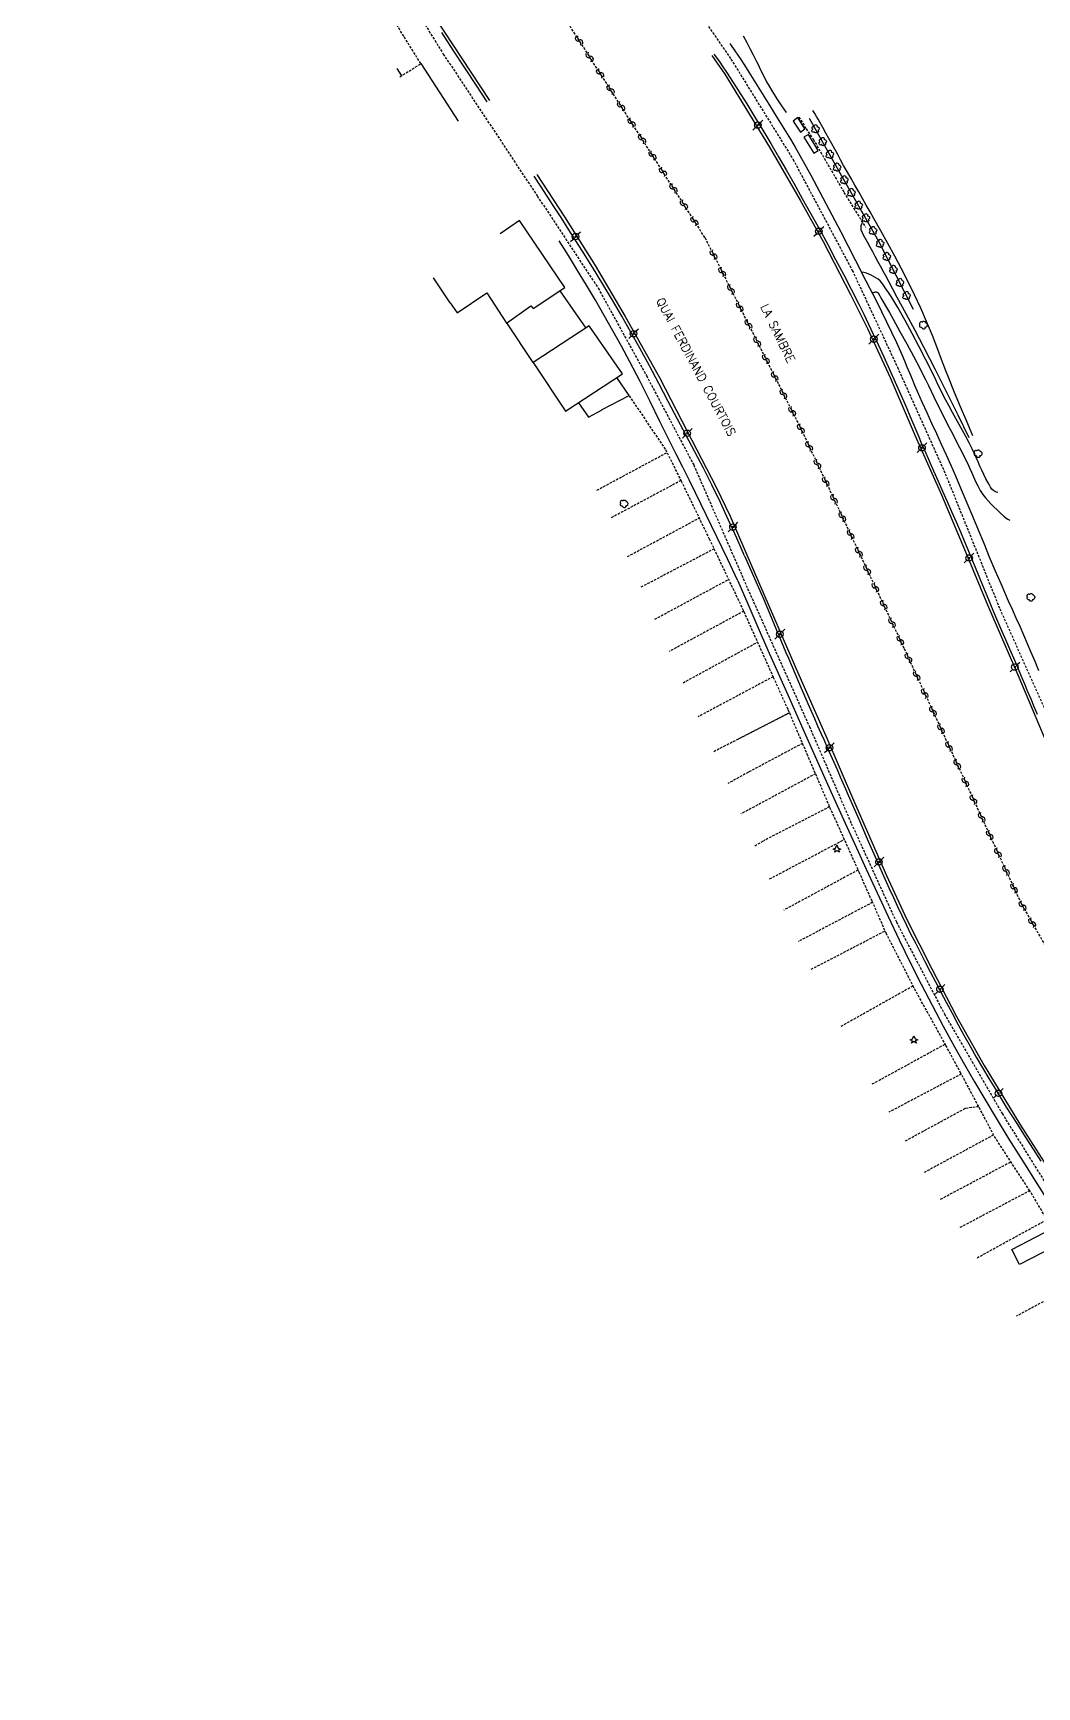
# Model space of a CAD drawing. Header units: millimetres. Extents: x 184000 to 185000, y 128098 to 129000.
# Drawn here: x 184338.9 to 184545, y 128198.4 to 128538 of the extents above; entities that cross this region are included whole.
import ezdxf
from ezdxf.enums import TextEntityAlignment as Align

# ---------------------------------------------------------------- set-up
doc = ezdxf.new("R2010")
doc.units = ezdxf.units.MM
doc.linetypes.add('DASHED', pattern=[0.75, 0.5, -0.25])
doc.layers.get('0').update_dxf_attribs({"linetype": 'CONTINUOUS'})
for name, color, linetype in [('W0001', 6, 'DASHED'), ('W0008', 7, 'CONTINUOUS'), ('W0051', 7, 'CONTINUOUS'), ('W0101', 7, 'CONTINUOUS'), ('W0104', 1, 'CONTINUOUS'), ('W0105', 7, 'CONTINUOUS'), ('W0112', 1, 'DASHED'), ('W0211', 2, 'CONTINUOUS'), ('W0214', 2, 'CONTINUOUS'), ('W0300', 7, 'CONTINUOUS'), ('W0302', 3, 'CONTINUOUS'), ('W0303', 7, 'CONTINUOUS'), ('W0473', 7, 'CONTINUOUS'), ('W0500', 5, 'DASHED'), ('W0511', 5, 'CONTINUOUS'), ('W0515', 5, 'CONTINUOUS'), ('W0985', 4, 'CONTINUOUS'), ('W0989', 7, 'CONTINUOUS'), ('W1102', 7, 'CONTINUOUS')]:
    doc.layers.add(name, color=color, linetype=linetype)
doc.styles.get("Standard").update_dxf_attribs({"font": 'romans.shx', "width": 0.85})

# ---------------------------------------------------------------- blocks, each defined once
blk = doc.blocks.new('T473')
for p, q in [((-0.166667, 0.166667), (0.166667, -0.166667)), ((-0.166667, -0.166667), (0.166667, 0.166667)), ((0.500001, 0.500001), (1.000002, 1.000002)), ((-1.000002, -1.000002), (-0.500001, -0.500001))]:
    blk.add_line(p, q)
blk.add_ellipse((0, 0), major_axis=(0.471405, 0.471405), ratio=1, start_param=5.4977871438, end_param=11.780972451)
blk = doc.blocks.new('T300')
for p, q in [((-0.8, 0.51), (-0.86, 0.34)), ((-0.86, 0.34), (-0.86, 0.17)), ((-0.86, 0.17), (-0.74, 0.06)), ((-0.69, 0.63), (-0.8, 0.51)), ((-0.8, -0.06), (-0.74, 0.06)), ((-0.74, 0.06), (-0.69, 0.11)), ((-0.57, 0.69), (-0.69, 0.63)), ((-0.46, 0.69), (-0.57, 0.69)), ((-0.29, 0.63), (-0.46, 0.69)), ((-0.29, 0.63), (-0.17, 0.74)), ((-0.23, 0.57), (-0.29, 0.63)), ((-0.17, 0.74), (-0.06, 0.8)), ((-0.06, 0.8), (0.06, 0.8)), ((0.06, 0.8), (0.23, 0.74)), ((0.23, 0.74), (0.34, 0.63)), ((0.34, 0.63), (0.4, 0.51)), ((0.46, 0.46), (0.34, 0.46)), ((0.4, 0.51), (0.4, 0.46)), ((0.57, 0.4), (0.46, 0.46)), ((0.57, 0.4), (0.69, 0.29)), ((0.69, 0.29), (0.74, 0.17)), ((0.74, 0.06), (0.69, -0.17)), ((0.74, 0.17), (0.74, 0.06)), ((-0.8, -0.17), (-0.8, -0.06)), ((-0.8, -0.23), (-0.8, -0.17)), ((-0.74, -0.34), (-0.8, -0.23)), ((-0.69, -0.4), (-0.74, -0.34)), ((-0.51, -0.46), (-0.69, -0.4)), ((-0.4, -0.46), (-0.51, -0.46)), ((-0.4, -0.46), (-0.34, -0.46)), ((-0.34, -0.46), (-0.34, -0.4)), ((-0.34, -0.51), (-0.34, -0.46)), ((-0.29, -0.63), (-0.34, -0.51)), ((-0.17, -0.74), (-0.29, -0.63)), ((-0.06, -0.8), (-0.17, -0.74)), ((0.06, -0.8), (-0.06, -0.8)), ((0.17, -0.74), (0.06, -0.8)), ((0.23, -0.69), (0.17, -0.74)), ((0.29, -0.46), (0.23, -0.46)), ((0.29, -0.63), (0.23, -0.69)), ((0.46, -0.4), (0.29, -0.46)), ((0.34, -0.51), (0.29, -0.63)), ((0.34, -0.51), (0.34, -0.46)), ((0.57, -0.34), (0.46, -0.4)), ((0.63, -0.29), (0.57, -0.34)), ((0.69, -0.17), (0.63, -0.29))]:
    blk.add_line(p, q)
blk = doc.blocks.new('T303')
for p, q in [((-0.77, 0), (-0.28, 0.21)), ((-0.28, -0.21), (-0.77, 0)), ((-0.28, 0.21), (0, 0.83)), ((0, 0.83), (0.28, 0.21)), ((0.28, 0.21), (0.83, 0)), ((0.83, 0), (0.28, -0.21)), ((-0.49, -0.63), (-0.28, -0.21)), ((0, -0.35), (-0.49, -0.63)), ((0.56, -0.63), (0, -0.35)), ((0.28, -0.21), (0.56, -0.63))]:
    blk.add_line(p, q)
blk = doc.blocks.new('t302o')
for p, q in [((-0.8, 0.51), (-0.86, 0.34)), ((-0.86, 0.34), (-0.86, 0.17)), ((-0.86, 0.17), (-0.74, 0.06)), ((-0.69, 0.63), (-0.8, 0.51)), ((-0.8, -0.06), (-0.74, 0.06)), ((-0.74, 0.06), (-0.69, 0.11)), ((-0.57, 0.69), (-0.69, 0.63)), ((-0.46, 0.69), (-0.57, 0.69)), ((-0.29, 0.63), (-0.46, 0.69)), ((-0.29, 0.63), (-0.17, 0.74)), ((-0.23, 0.57), (-0.29, 0.63)), ((-0.17, 0.74), (-0.06, 0.8)), ((-0.06, 0.8), (0.06, 0.8)), ((0.06, 0.8), (0.23, 0.74)), ((0.23, 0.74), (0.34, 0.63)), ((0.34, 0.63), (0.4, 0.51)), ((0.46, 0.46), (0.34, 0.46)), ((0.4, 0.51), (0.4, 0.46)), ((0.57, 0.4), (0.46, 0.46)), ((0.57, 0.4), (0.69, 0.29)), ((0.69, 0.29), (0.74, 0.17)), ((0.74, 0.06), (0.69, -0.17)), ((0.74, 0.17), (0.74, 0.06)), ((-0.8, -0.17), (-0.8, -0.06)), ((-0.8, -0.23), (-0.8, -0.17)), ((-0.74, -0.34), (-0.8, -0.23)), ((-0.69, -0.4), (-0.74, -0.34)), ((-0.51, -0.46), (-0.69, -0.4)), ((-0.4, -0.46), (-0.51, -0.46)), ((-0.4, -0.46), (-0.34, -0.46)), ((-0.34, -0.46), (-0.34, -0.4)), ((-0.34, -0.51), (-0.34, -0.46)), ((-0.29, -0.63), (-0.34, -0.51)), ((-0.17, -0.74), (-0.29, -0.63)), ((-0.06, -0.8), (-0.17, -0.74)), ((0.06, -0.8), (-0.06, -0.8)), ((0.17, -0.74), (0.06, -0.8)), ((0.23, -0.69), (0.17, -0.74)), ((0.29, -0.46), (0.23, -0.46)), ((0.29, -0.63), (0.23, -0.69)), ((0.46, -0.4), (0.29, -0.46)), ((0.34, -0.51), (0.29, -0.63)), ((0.34, -0.51), (0.34, -0.46)), ((0.57, -0.34), (0.46, -0.4)), ((0.63, -0.29), (0.57, -0.34)), ((0.69, -0.17), (0.63, -0.29))]:
    blk.add_line(p, q)
blk = doc.blocks.new('t500o')
at = {"color": 0, "linetype": 'Continuous'}
for centre, start, end in [((-0.5, 0.625), 216.8699, 323.1301), ((0.5, -0.125), 36.8699, 143.1301), ((0.5, -0.625), 36.8699, 143.1301), ((-0.5, 0.125), 216.8699, 323.1301)]:
    blk.add_arc(centre, 0.625, start, end, dxfattribs=at)

msp = doc.modelspace()

# ---------------------------------------------------------------- linework, layer by layer
at = {"layer": 'W0001'}
for points in [[(184338.91, 128671), (184345.08, 128662.24), (184356.01, 128643.34), (184368.56, 128622.07), (184384.69, 128596.16), (184398.19, 128573.44), (184412.27, 128551.15), (184423.11, 128533.67), (184442.41, 128504.52), (184454.91, 128485.59), (184464.81, 128467.64), (184474.51, 128449.32), (184485.58, 128423.93), (184498.27, 128395.57), (184506.87, 128375.69), (184516.12, 128355.45), (184525.97, 128336.57), (184537.83, 128316.12), (184550.67, 128295.49)], [(184393.82, 128671), (184396.09, 128667.17), (184407.86, 128646.95), (184433.43, 128605.88), (184446.77, 128585.05), (184462.27, 128561.6), (184482.17, 128532.62), (184494.89, 128512.07), (184507.08, 128489.23), (184516.34, 128469.37), (184526.16, 128447.5), (184537.34, 128419.77), (184547.16, 128397.84), (184557.29, 128374.1), (184567.23, 128354.39), (184579.18, 128335.57), (184593.92, 128312.31), (184605.68, 128293.83), (184619.41, 128272.63), (184638.44, 128244.9), (184663.04, 128210.86), (184672.51, 128198.39)]]:
    msp.add_lwpolyline(points, dxfattribs=at)
at = {"layer": 'W0008'}
for points in [[(184432.15, 128523.83), (184429.93, 128527.21), (184427.54, 128530.83), (184425.16, 128534.46), (184422.78, 128538.09)], [(184481.96, 128535.86), (184483.12, 128534.13), (184484.03, 128532.74), (184484.94, 128531.35), (184485.84, 128529.94), (184487.22, 128527.75), (184488.59, 128525.55), (184489.94, 128523.34), (184491.3, 128521.13), (184492.32, 128519.49), (184493.35, 128517.85), (184494.36, 128516.2), (184495.34, 128514.53), (184498.55, 128508.78), (184501.65, 128502.97), (184504.69, 128497.13), (184507.71, 128491.28), (184509.86, 128487.1), (184512.01, 128482.91), (184514.11, 128478.69), (184516.13, 128474.44), (184516.7, 128473.2), (184517.24, 128471.95), (184517.77, 128470.7), (184518.3, 128469.44), (184518.82, 128468.18), (184519.34, 128466.92), (184519.87, 128465.67), (184520.41, 128464.42), (184521.37, 128462.24), (184522.35, 128460.06), (184523.34, 128457.9), (184524.33, 128455.73), (184525.32, 128453.56), (184526.31, 128451.39), (184527.28, 128449.22), (184528.24, 128447.04), (184529.43, 128444.28), (184530.59, 128441.52), (184531.75, 128438.76), (184532.89, 128435.99), (184534.04, 128433.22), (184535.19, 128430.45), (184536.35, 128427.69), (184537.53, 128424.94), (184538.29, 128423.17), (184539.07, 128421.42), (184539.86, 128419.67), (184540.65, 128417.91), (184541.43, 128416.16), (184542.21, 128414.41), (184542.98, 128412.65), (184543.74, 128410.88), (184544.52, 128409), (184545.29, 128407.12)], [(184478.66, 128533.62), (184479.71, 128532.17), (184480.49, 128531.06), (184481.26, 128529.94), (184482.01, 128528.81), (184483.74, 128526.14), (184485.42, 128523.44), (184487.08, 128520.73), (184488.72, 128518.01), (184490.33, 128515.31), (184491.91, 128512.59), (184493.48, 128509.87), (184495.04, 128507.14), (184496.81, 128504), (184498.57, 128500.86), (184500.31, 128497.71), (184502.02, 128494.55), (184503.65, 128491.51), (184505.26, 128488.46), (184506.85, 128485.39), (184508.41, 128482.32), (184509.42, 128480.26), (184510.41, 128478.19), (184511.39, 128476.12), (184512.36, 128474.04), (184513.54, 128471.47), (184514.72, 128468.89), (184515.88, 128466.31), (184517.02, 128463.72), (184517.65, 128462.29), (184518.27, 128460.85), (184518.88, 128459.41), (184519.48, 128457.97), (184520.09, 128456.53), (184520.7, 128455.09), (184521.31, 128453.66), (184521.93, 128452.22), (184522.84, 128450.14), (184523.76, 128448.05), (184524.68, 128445.97), (184525.61, 128443.89), (184526.53, 128441.81), (184527.45, 128439.73), (184528.37, 128437.64), (184529.27, 128435.55), (184530.03, 128433.74), (184530.79, 128431.92), (184531.54, 128430.1), (184532.28, 128428.27), (184533.03, 128426.45), (184533.77, 128424.63), (184534.52, 128422.81), (184535.28, 128420.99), (184536.08, 128419.1), (184536.89, 128417.21), (184537.71, 128415.33), (184538.52, 128413.44), (184539.34, 128411.56), (184540.16, 128409.67), (184540.97, 128407.79), (184541.77, 128405.9), (184542.42, 128404.35), (184543.07, 128402.8), (184543.71, 128401.24), (184544.35, 128399.69), (184544.99, 128398.13)], [(184484.96, 128430.6), (184483.35, 128434.28), (184481.69, 128437.94), (184479.99, 128441.58), (184478.24, 128445.2), (184476.53, 128448.6), (184474.77, 128451.98), (184472.98, 128455.33), (184471.2, 128458.7), (184469.28, 128462.34), (184467.37, 128465.99), (184465.44, 128469.62), (184463.47, 128473.24), (184461.62, 128476.56), (184459.74, 128479.87), (184457.83, 128483.16), (184455.89, 128486.43), (184453.75, 128489.92), (184451.57, 128493.38), (184449.37, 128496.83), (184447.17, 128500.28), (184445.82, 128502.39), (184444.46, 128504.5), (184443.09, 128506.6), (184441.79, 128508.6)], [(184483.57, 128425.49), (184481.44, 128430.02), (184479.28, 128434.54), (184477.1, 128439.06), (184474.91, 128443.56), (184473.59, 128446.21), (184472.27, 128448.85), (184470.94, 128451.49), (184469.61, 128454.13), (184467.58, 128458.22), (184465.56, 128462.31), (184463.52, 128466.4), (184461.42, 128470.45), (184459.7, 128473.65), (184457.94, 128476.82), (184456.15, 128479.98), (184454.33, 128483.12), (184452.52, 128486.19), (184450.69, 128489.24), (184448.82, 128492.27), (184446.92, 128495.29)], [(184484.96, 128430.6), (184486.26, 128427.67), (184487.55, 128424.74), (184488.82, 128421.8), (184490.08, 128418.86), (184490.57, 128417.71), (184491.06, 128416.55), (184491.54, 128415.4), (184492.02, 128414.24), (184492.5, 128413.08), (184492.98, 128411.93), (184493.46, 128410.77), (184493.95, 128409.62), (184495.27, 128406.52), (184496.6, 128403.43), (184497.93, 128400.34), (184499.28, 128397.25), (184499.94, 128395.75), (184500.6, 128394.25), (184501.27, 128392.75), (184501.94, 128391.25), (184502.61, 128389.76), (184503.27, 128388.26), (184503.94, 128386.76), (184504.6, 128385.26), (184505.15, 128384.02), (184505.69, 128382.77), (184506.23, 128381.52), (184506.78, 128380.28), (184507.32, 128379.03), (184507.86, 128377.78), (184508.4, 128376.54), (184508.95, 128375.29), (184510.36, 128372.04), (184511.78, 128368.8), (184513.21, 128365.56), (184514.66, 128362.33), (184515.5, 128360.48), (184516.36, 128358.63), (184517.23, 128356.8), (184518.11, 128354.96), (184519.05, 128353.05), (184520.02, 128351.14), (184520.99, 128349.24), (184521.97, 128347.34), (184523.05, 128345.24), (184524.14, 128343.15), (184525.23, 128341.06), (184526.33, 128338.97), (184527.55, 128336.7), (184528.76, 128334.44), (184530, 128332.18), (184531.25, 128329.93), (184532.52, 128327.71), (184533.81, 128325.49), (184535.12, 128323.29), (184536.44, 128321.09), (184537.55, 128319.27), (184538.68, 128317.46), (184539.82, 128315.65), (184540.96, 128313.85), (184542.56, 128311.33), (184544.17, 128308.82), (184545.78, 128306.31)], [(184483.57, 128425.49), (184485.63, 128420.75), (184487.69, 128416.01), (184489.76, 128411.27), (184491.84, 128406.54), (184494.36, 128400.84), (184496.89, 128395.14), (184499.43, 128389.46), (184501.98, 128383.77), (184503.96, 128379.39), (184505.94, 128375.02), (184507.94, 128370.65), (184509.95, 128366.28), (184512.18, 128361.45), (184514.42, 128356.61), (184516.69, 128351.79), (184519.03, 128347), (184521.21, 128342.67), (184523.45, 128338.36), (184525.73, 128334.08), (184528.05, 128329.82), (184530.09, 128326.2), (184532.17, 128322.61), (184534.28, 128319.04), (184536.41, 128315.49), (184539.22, 128310.89), (184542.05, 128306.31), (184544.93, 128301.75), (184547.84, 128297.22)]]:
    msp.add_lwpolyline(points, dxfattribs=at)
at = {"layer": 'W0051'}
for points in [[(184536.94, 128443.61), (184536.94, 128443.61), (184536.68, 128443.68), (184536.39, 128443.81), (184536.12, 128443.98), (184535.75, 128444.33), (184535.46, 128444.74), (184535.21, 128445.17), (184534.97, 128445.6), (184534.5, 128446.44), (184534.07, 128447.31), (184533.67, 128448.19), (184533.28, 128449.07), (184532.9, 128449.95), (184532.51, 128450.84), (184532.11, 128451.72), (184531.69, 128452.58), (184531.04, 128453.85), (184530.37, 128455.11), (184529.68, 128456.36), (184528.99, 128457.6), (184528.3, 128458.85), (184527.61, 128460.09), (184526.93, 128461.35), (184526.26, 128462.61), (184525.74, 128463.63), (184525.23, 128464.67), (184524.72, 128465.7), (184524.22, 128466.74), (184523.71, 128467.78), (184523.21, 128468.81), (184522.7, 128469.84), (184522.17, 128470.87), (184520.77, 128473.57), (184519.36, 128476.27), (184517.91, 128478.94), (184516.41, 128481.59), (184515.79, 128482.63), (184515.16, 128483.65), (184514.5, 128484.67), (184513.83, 128485.67), (184513.59, 128486.03), (184513.34, 128486.4), (184513.08, 128486.75), (184512.77, 128487.07), (184512.36, 128487.43), (184511.91, 128487.74), (184511.44, 128488.01), (184510.96, 128488.26), (184510.47, 128488.47), (184509.96, 128488.65), (184509.45, 128488.8), (184508.93, 128488.91)], [(184511.19, 128484.54), (184511.24, 128484.6), (184511.31, 128484.65), (184511.37, 128484.7), (184511.45, 128484.73), (184511.56, 128484.77), (184511.69, 128484.8), (184511.81, 128484.81), (184511.93, 128484.81), (184512.05, 128484.79), (184512.16, 128484.75), (184512.26, 128484.7), (184512.36, 128484.64)], [(184512.36, 128484.64), (184513.14, 128483.29), (184513.91, 128481.94), (184514.68, 128480.59), (184515.44, 128479.23), (184516.85, 128476.69), (184518.25, 128474.15), (184519.64, 128471.6), (184520.99, 128469.03), (184521.58, 128467.88), (184522.15, 128466.73), (184522.72, 128465.58), (184523.28, 128464.42), (184523.83, 128463.27), (184524.39, 128462.11), (184524.96, 128460.96), (184525.53, 128459.8), (184526.11, 128458.65), (184526.7, 128457.49), (184527.3, 128456.34), (184527.89, 128455.19), (184528.48, 128454.04), (184529.08, 128452.89), (184529.67, 128451.73), (184530.25, 128450.58), (184530.7, 128449.65), (184531.12, 128448.72), (184531.54, 128447.78), (184531.95, 128446.84), (184532.39, 128445.9), (184532.85, 128444.98), (184533.35, 128444.08), (184533.9, 128443.2), (184534.4, 128442.53), (184534.95, 128441.91), (184535.53, 128441.31), (184536.11, 128440.72), (184536.79, 128440.05), (184537.5, 128439.4), (184538.21, 128438.77), (184538.95, 128438.16)], [(184539.48, 128437.88), (184538.95, 128438.16)]]:
    msp.add_lwpolyline(points, dxfattribs=at)
at = {"layer": 'W0101'}
for points in [[(184432.03, 128484.61), (184436.08, 128478.39), (184441.11, 128481.96), (184441.53, 128481.44), (184448.07, 128485.7), (184438.77, 128499.48), (184434.8, 128496.73), (184434.8, 128496.73)], [(184424.55, 128482.58), (184425.95, 128480.56), (184432.03, 128484.61)]]:
    msp.add_lwpolyline(points, dxfattribs=at)
at = {"layer": 'W0104'}
for points in [[(184447.04, 128485.04), (184452.36, 128477.37)], [(184441.55, 128470.31), (184436.17, 128478.45)], [(184450.9, 128462.07), (184452.94, 128459.11), (184455.71, 128460.63), (184455.71, 128460.66), (184461.26, 128463.53), (184458.76, 128467.24)]]:
    msp.add_lwpolyline(points, dxfattribs=at)
msp.add_lwpolyline([(184459.87, 128467.97), (184453.09, 128477.84), (184441.55, 128470.31), (184448.23, 128460.31)], close=True, dxfattribs=at)
at = {"layer": 'W0105'}
msp.add_lwpolyline([(184413.58, 128530.7), (184414.52, 128529.18)], dxfattribs=at)
for points in [[(184494.91, 128519.91), (184496.44, 128517.6), (184497.34, 128518.28), (184495.89, 128520.61)], [(184497.15, 128516.57), (184499.17, 128513.29), (184500.09, 128513.85), (184498.07, 128517.14)]]:
    msp.add_lwpolyline(points, close=True, dxfattribs=at)
at = {"layer": 'W0112'}
for points in [[(184414.2, 128528.98), (184418.52, 128531.7), (184417.32, 128533.58), (184415.76, 128536.11), (184415.02, 128537.32), (184413.17, 128540.28)], [(184496.09, 128520.73), (184496.09, 128520.73), (184497.61, 128518.33), (184499.07, 128516.17), (184505.36, 128505.25), (184509.78, 128498.12)], [(184468.74, 128452.51), (184461.33, 128463.5)], [(184454.64, 128444.11), (184469.07, 128451.86)], [(184484.76, 128419.39), (184477.78, 128434.04), (184472.04, 128445.9), (184468.74, 128452.51)], [(184471.93, 128446.1), (184457.46, 128438.37)], [(184460.91, 128430.48), (184475.66, 128438.41)], [(184478.72, 128432.07), (184463.66, 128424.17)], [(184466.52, 128417.61), (184481.7, 128425.8)], [(184484.81, 128419.28), (184469.46, 128410.98)], [(184533.02, 128317.55), (184529.37, 128324.37), (184526.28, 128330.12), (184519.69, 128342.01), (184514.08, 128353.04), (184511.14, 128359.74), (184508.56, 128365.51), (184502.42, 128379.12), (184497.96, 128389.56), (184493.9, 128399.07), (184490.9, 128405.67), (184484.76, 128419.39)], [(184472.34, 128404.56), (184487.65, 128412.93)], [(184490.84, 128405.81), (184475.45, 128397.6)], [(184478.64, 128390.47), (184494.02, 128398.34)], [(184494.18, 128398.41), (184483.52, 128392.91)], [(184496.87, 128392.13), (184485.74, 128386.2)], [(184485.74, 128386.2), (184481.54, 128383.87)], [(184499.53, 128385.89), (184486.27, 128378.73)], [(184502.42, 128379.13), (184488.91, 128372.14)], [(184486.27, 128378.73), (184484.22, 128377.67)], [(184490.09, 128364.29), (184505.46, 128372.4)], [(184487.06, 128371.12), (184488.91, 128372.14)], [(184508.28, 128366.13), (184493.02, 128357.89)], [(184511.25, 128359.49), (184495.97, 128351.42)], [(184498.63, 128345.74), (184513.82, 128353.62)], [(184519.54, 128342.3), (184504.75, 128334)], [(184511.18, 128322.19), (184526.14, 128330.38)], [(184529.45, 128324.23), (184514.56, 128316.38)], [(184517.96, 128310.51), (184530.34, 128317.23), (184532.99, 128317.59)], [(184566.25, 128264.12), (184562.7, 128270.25), (184554.9, 128282.03), (184547.1, 128294.22), (184543.53, 128300.26), (184539.79, 128305.91), (184536.15, 128311.6), (184533.02, 128317.55)], [(184536.08, 128311.72), (184521.82, 128304)], [(184525.21, 128298.54), (184539.6, 128306.21)], [(184543.52, 128300.29), (184528.93, 128292.57)], [(184532.7, 128286.5), (184547.02, 128294.35)], [(184554.84, 128282.11), (184540.78, 128274.52)]]:
    msp.add_lwpolyline(points, dxfattribs=at)
at = {"layer": 'W0211'}
msp.add_lwpolyline([(184531.85, 128455.29), (184530.57, 128458.24), (184529.31, 128461.2), (184528.07, 128464.16), (184526.86, 128467.13), (184526.28, 128468.59), (184525.72, 128470.05), (184525.17, 128471.51), (184524.62, 128472.97), (184524.07, 128474.43), (184523.51, 128475.89), (184522.93, 128477.34), (184522.32, 128478.78), (184521.11, 128481.51), (184519.85, 128484.22), (184518.54, 128486.9), (184517.19, 128489.57), (184515.81, 128492.18), (184514.39, 128494.77), (184512.94, 128497.35), (184511.49, 128499.92), (184510.72, 128501.28), (184509.95, 128502.65), (184509.17, 128504), (184508.39, 128505.36), (184507.61, 128506.72), (184506.83, 128508.08), (184506.06, 128509.44), (184505.29, 128510.81), (184504.68, 128511.91), (184504.07, 128513.02), (184503.47, 128514.12), (184502.87, 128515.23), (184502.27, 128516.34), (184501.66, 128517.45), (184501.05, 128518.55), (184500.43, 128519.65), (184500.08, 128520.26), (184499.72, 128520.87), (184499.36, 128521.47), (184499, 128522.07)], dxfattribs=at)
at = {"layer": 'W0214'}
for points in [[(184484.69, 128537.37), (184485.41, 128536.01), (184486.07, 128534.77), (184486.71, 128533.53), (184487.36, 128532.29), (184487.66, 128531.67), (184487.96, 128531.06), (184488.26, 128530.44), (184488.55, 128529.82), (184488.85, 128529.2), (184489.16, 128528.59), (184489.48, 128527.98), (184489.81, 128527.38), (184490.67, 128525.91), (184491.58, 128524.47), (184492.52, 128523.05), (184493.51, 128521.66)], [(184418.52, 128531.7), (184426.18, 128519.87)], [(184531.07, 128454.84), (184528.8, 128459.52), (184526.5, 128464.19), (184524.16, 128468.84), (184521.79, 128473.48), (184519.99, 128476.9), (184518.16, 128480.3), (184516.31, 128483.7), (184514.48, 128487.1), (184513.94, 128488.1), (184513.41, 128489.09), (184512.87, 128490.08), (184512.33, 128491.07), (184511.8, 128492.06), (184511.26, 128493.05), (184510.72, 128494.04), (184510.19, 128495.04), (184509.93, 128495.51), (184509.66, 128495.99), (184509.4, 128496.46), (184509.16, 128496.96), (184509.07, 128497.15), (184508.98, 128497.34), (184508.9, 128497.54), (184508.86, 128497.76), (184508.86, 128498.11), (184508.92, 128498.45), (184509.02, 128498.79), (184509.17, 128499.1)]]:
    msp.add_lwpolyline(points, dxfattribs=at)
at = {"layer": 'W0302'}
msp.add_lwpolyline([(184498.19, 128520.51), (184504.26, 128509.74), (184512.47, 128495.27), (184519.56, 128481.26)], dxfattribs=at)
at = {"layer": 'W0500'}
for points in [[(184476.82, 128495.98), (184444.15, 128547.2), (184411.02, 128599.05), (184367.44, 128671)], [(184476.82, 128495.98), (184496.74, 128456.27), (184517.72, 128411.59), (184541.61, 128359.5), (184569.32, 128310.62), (184602.08, 128260.07), (184642.45, 128199.98)]]:
    msp.add_lwpolyline(points, dxfattribs=at)
at = {"layer": 'W0511'}
for points in [[(184341.86, 128671), (184346.29, 128664.32), (184356.38, 128647.59), (184362.98, 128636.7), (184372.71, 128620.72), (184379.9, 128608.71), (184388.69, 128594.18), (184397.22, 128580.1), (184407.81, 128562.62), (184413.75, 128553.01), (184421.21, 128541.35), (184432.61, 128524.14)], [(184478.23, 128533.33), (184480.89, 128529.52), (184490.07, 128514.56), (184496.36, 128503.65), (184501.09, 128495.16), (184506.73, 128484.28), (184510.22, 128477.32), (184514.88, 128467.23), (184519.99, 128455.24), (184525.4, 128443.14), (184530.31, 128431.42), (184534.82, 128420.59), (184541.29, 128405.7), (184547.11, 128391.75), (184552.77, 128378.77), (184559.33, 128365.14), (184565.33, 128353.78), (184572.63, 128341.43), (184580.86, 128328.53), (184587.96, 128317.41), (184595.83, 128305.16), (184602.11, 128295.67)], [(184442.32, 128508.96), (184447.99, 128500.26), (184454.29, 128490.26), (184460.47, 128479.8), (184467.48, 128467.25), (184472.15, 128458.22), (184479.15, 128444.76), (184482.03, 128438.76)], [(184482.03, 128438.76), (184488.02, 128424.8), (184495.56, 128407.42), (184501.67, 128393.65), (184507.53, 128380), (184514.08, 128364.98), (184518.24, 128355.98), (184523.38, 128345.8), (184528.43, 128336.06), (184534.11, 128325.97), (184541.45, 128313.95), (184548.64, 128302.69), (184558.8, 128287.08), (184566.99, 128274.39), (184571.89, 128267)]]:
    msp.add_lwpolyline(points, dxfattribs=at)
at = {"layer": 'W0515'}
msp.add_lwpolyline([(184548.16, 128288.62), (184541.4, 128285.09), (184539.79, 128288.17), (184546.55, 128291.7)], close=True, dxfattribs=at)
at = {"layer": 'W1102'}
msp.add_lwpolyline([(184424.55, 128482.58), (184421.13, 128487.68)], dxfattribs=at)

# ---------------------------------------------------------------- block references
at = {"layer": 'W0300'}
for p in [(184521.71, 128477.99), (184532.94, 128451.59), (184460.27, 128441.29), (184543.77, 128422.09)]:
    msp.add_blockref('T300', p, dxfattribs=at)
at = {"layer": 'W0302'}
for p, rotation in [((184499.52, 128518.15), 299.427456403259), ((184500.99, 128515.54), 299.427456403259), ((184502.46, 128512.93), 299.427456403259), ((184503.94, 128510.31), 299.427456403259), ((184505.42, 128507.7), 299.5753297444766), ((184506.9, 128505.09), 299.5753297444766), ((184508.38, 128502.49), 299.5753297444766), ((184509.86, 128499.88), 299.5753297444766), ((184511.34, 128497.27), 299.5753297444766), ((184512.79, 128494.64), 296.8147008549612), ((184514.14, 128491.96), 296.8147008549612), ((184515.5, 128489.29), 296.8147008549612), ((184516.85, 128486.61), 296.8147008549612), ((184518.2, 128483.93), 296.8147008549612)]:
    msp.add_blockref('t302o', p, dxfattribs=dict(at, rotation=rotation))
at = {"layer": 'W0303'}
for p in [(184503.9, 128370.43), (184519.71, 128331.23)]:
    msp.add_blockref('T303', p, dxfattribs=at)
at = {"layer": 'W0473'}
for p in [(184487.68, 128519.06), (184500.2, 128497.27), (184450.25, 128496.17), (184462.17, 128476.24), (184511.5, 128475.12), (184473.19, 128455.8), (184521.38, 128452.83), (184482.57, 128436.53), (184531.05, 128430.2), (184492.19, 128414.54), (184540.45, 128407.79), (184502.38, 128391.24), (184512.55, 128367.77), (184525.07, 128341.63), (184537.07, 128320.28)]:
    msp.add_blockref('T473', p, dxfattribs=at)
at = {"layer": 'W0500'}
for p, rotation in [((184451, 128536.45), 122.529350440567), ((184453.15, 128533.07), 122.529350440567), ((184455.31, 128529.7), 122.529350440567), ((184457.46, 128526.33), 122.529350440567), ((184459.61, 128522.96), 122.529350440567), ((184461.76, 128519.58), 122.529350440567), ((184463.91, 128516.21), 122.529350440567), ((184466.06, 128512.84), 122.529350440567), ((184468.21, 128509.47), 122.529350440567), ((184470.36, 128506.09), 122.529350440567), ((184472.51, 128502.72), 122.529350440567), ((184474.66, 128499.35), 122.529350440567), ((184478.57, 128492.48), 296.6509959355203), ((184480.36, 128488.9), 296.6509959355203), ((184482.16, 128485.33), 296.6509959355203), ((184483.95, 128481.75), 296.6509959355203), ((184485.75, 128478.18), 296.6509959355203), ((184487.54, 128474.6), 296.6509959355203), ((184489.34, 128471.03), 296.6509959355203), ((184491.13, 128467.45), 296.6509959355203), ((184492.92, 128463.88), 296.6509959355203), ((184494.72, 128460.3), 296.6509959355203), ((184496.51, 128456.73), 296.6509959355203), ((184498.22, 128453.11), 295.1477449173913), ((184499.92, 128449.49), 295.1477449173913), ((184501.62, 128445.87), 295.1477449173913), ((184503.32, 128442.25), 295.1477449173913), ((184505.02, 128438.63), 295.1477449173913), ((184506.72, 128435.01), 295.1477449173913), ((184508.42, 128431.39), 295.1477449173913), ((184510.12, 128427.77), 295.1477449173913), ((184511.82, 128424.15), 295.1477449173913), ((184513.52, 128420.53), 295.1477449173913), ((184515.22, 128416.9), 295.1477449173913), ((184516.92, 128413.28), 295.1477449173913), ((184518.6, 128409.65), 294.6354929654708), ((184520.27, 128406.02), 294.6354929654708), ((184521.94, 128402.38), 294.6354929654708), ((184523.61, 128398.75), 294.6354929654708), ((184525.27, 128395.11), 294.6354929654708), ((184526.94, 128391.48), 294.6354929654708), ((184528.61, 128387.84), 294.6354929654708), ((184530.28, 128384.2), 294.6354929654708), ((184531.94, 128380.57), 294.6354929654708), ((184533.61, 128376.93), 294.6354929654708), ((184535.28, 128373.3), 294.6354929654708), ((184536.95, 128369.66), 294.6354929654708), ((184538.61, 128366.02), 294.6354929654708), ((184540.28, 128362.39), 294.6354929654708), ((184542.01, 128358.78), 299.5560520574463), ((184543.98, 128355.3), 299.5560520574463)]:
    msp.add_blockref('t500o', p, dxfattribs=dict(at, rotation=rotation))

# ---------------------------------------------------------------- texts
at = {"layer": 'W0985'}
msp.add_text('LA SAMBRE', height=1.75, rotation=295.8597, dxfattribs=at).set_placement((184491.79, 128476.34), align=Align.MIDDLE_CENTER)
at = {"layer": 'W0989'}
msp.add_text('QUAI FERDINAND COURTOIS', height=1.75, rotation=298.0846, dxfattribs=at).set_placement((184467.52, 128483.46), align=Align.MIDDLE_LEFT)

doc.saveas('drawing.dxf')
